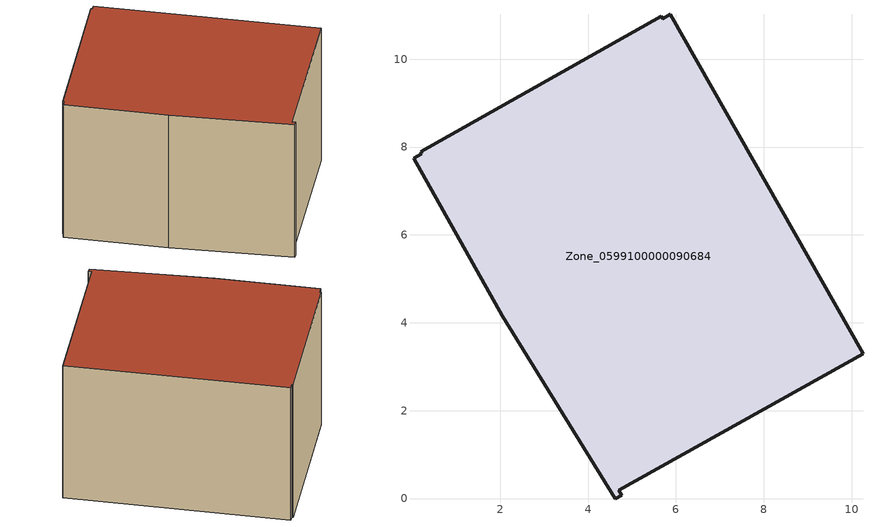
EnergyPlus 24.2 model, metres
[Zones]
Zone_0599100000090684
 floor ground (C_G): 10.26,3.29 4.7,0.19 4.76,0.08 4.62,0 2.05,4.16 0.03,7.74 0.22,7.85 0.19,7.9 5.67,10.98 5.7,10.92 5.88,11.02 z0
 wall outside (C_F): 4.62,0 4.76,0.08 4.7,0.19 10.26,3.29 5.88,11.02 5.7,10.92 5.67,10.98 0.19,7.9 0.22,7.85 0.03,7.74 2.05,4.16 4.62,0 z0:6.22
 roof outside (C_R): 4.7,0.19 10.26,3.29 5.88,11.02 5.7,10.92 5.67,10.98 0.19,7.9 0.22,7.85 0.03,7.74 2.05,4.16 4.62,0 4.76,0.08 z6.22
[BUILDING]
Pand.0599100000090684: North Axis=0; Terrain=City; Loads Convergence Tolerance Value=0.04; Temperature Convergence Tolerance Value=0.4; Solar Distribution=FullExterior; Maximum Number of Warmup Days=25; Minimum Number of Warmup Days=1
[Site:Location]
Rotterdam.The.Hague.AP_ZH_NLD Design_Conditions: Latitude=51.96; Longitude=4.45; Time Zone=1; Elevation=-4.5
[SITE:GROUNDTEMPERATURE:BUILDINGSURFACE]
18, 18, 18, 18, 18, 18, 18, 18, 18, 18, 18, 18
[MATERIAL] Thermal Absorptance=0.9; Solar Absorptance=0.7; Visible Absorptance=0.7
Name | Roughness | Thickness | Conductivity | Density | Specific Heat
G.TC.1946-1964 | MediumSmooth | 0.15 | 1 | 540 | 1210
F.TC.1946-1964 | Rough | 0.3 | 0.857143 | 1920 | 840
R.TC.1946-1964 | MediumRough | 0.2 | 0.235294 | 1500 | 1000
[CONSTRUCTION]
C_G: G.TC.1946-1964
C_F: F.TC.1946-1964
C_R: R.TC.1946-1964
[ZONE]
Zone_0599100000090684: Type=1; Multiplier=1; Ceiling Height=Autocalculate; Volume=Autocalculate; Floor Area=autocalculate; Part of Total Floor Area=Yes
[ZONEINFILTRATION:DESIGNFLOWRATE]
Infil_Zone_0599100000090684: Zone or ZoneList or Space or SpaceList=Zone_0599100000090684; Schedule=AlwaysOn; Design Flow Rate Calculation Method=Flow/Area; Flow Rate per Floor Area=0.003; Constant Term Coefficient=1; Temperature Term Coefficient=0; Velocity Term Coefficient=0; Velocity Squared Term Coefficient=0
[HVACTEMPLATE:ZONE:IDEALLOADSAIRSYSTEM]
Zone_0599100000090684: Maximum Heating Supply Air Temperature=50; Minimum Cooling Supply Air Temperature=13; Maximum Heating Supply Air Humidity Ratio=0.0156; Minimum Cooling Supply Air Humidity Ratio=0.0077; Heating Limit=NoLimit; Cooling Limit=NoLimit; Dehumidification Control Type=ConstantSensibleHeatRatio; Cooling Sensible Heat Ratio=0.7; Dehumidification Setpoint=60; Humidification Control Type=None; Humidification Setpoint=30; Outdoor Air Method=None; Outdoor Air Flow Rate per Person=0.00944; Outdoor Air Flow Rate per Zone Floor Area=0; Outdoor Air Flow Rate per Zone=0; Demand Controlled Ventilation Type=None; Outdoor Air Economizer Type=NoEconomizer; Heat Recovery Type=None; Sensible Heat Recovery Effectiveness=0.7; Latent Heat Recovery Effectiveness=0.65
[ZONECONTROL:THERMOSTAT]
ThermostatControl_Zone_0599100000090684: Zone or ZoneList=Zone_0599100000090684; Control Type Schedule=DualSetpointControlType; Control 1=Thermostat_Zone_0599100000090684; Temperature Difference Between Cutout And Setpoint=0
[THERMOSTATSETPOINT:DUALSETPOINT]
Thermostat_Zone_0599100000090684: Heating Setpoint Temperature Schedule=HeatingSetpoint_Zone_0599100000090684; Cooling Setpoint Temperature Schedule=CoolingSetpoint_Zone_0599100000090684
[SCHEDULE:COMPACT]
HeatingSetpoint_Zone_0599100000090684: Through: 12/31, For: AllDays, Until: 24:00, 21
CoolingSetpoint_Zone_0599100000090684: Through: 12/31, For: AllDays, Until: 24:00, 24
DualSetpointControlType: Through: 12/31, For: AllDays, Until: 24:00, 4
AlwaysOn: Through: 12/31, For: AllDays, Until: 24:00, 1
